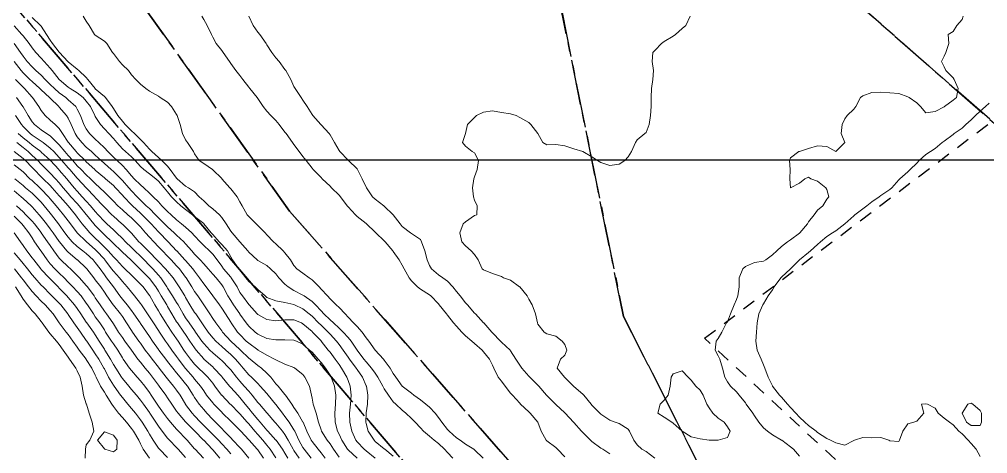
# Model space of a CAD drawing. Header units: centimetres. Extents: x 0 to 642158, y -847 to 649707.
# Drawn here: x 617092 to 617145.7, y 620729.5 to 620753.6 of the extents above; entities that cross this region are included whole.
import ezdxf

# ---------------------------------------------------------------- set-up
doc = ezdxf.new("R2010")
doc.units = ezdxf.units.CM
doc.header["$MEASUREMENT"] = 0
doc.linetypes.add('CENTERX2', pattern=[4, 2.5, -0.5, 0.5, -0.5])
doc.linetypes.add('JIS_02_0.7', pattern=[1.35, 0.75, -0.6])
doc.layers.add('SPW_parcellaire cadastral', color=7, linetype='CENTERX2', lineweight=25, true_color=0xff0542)
doc.layers.add('WAL_parcellaire agricole', color=7, linetype='JIS_02_0.7', lineweight=25)
doc.layers.add('WAL_topographie 0.5', color=253, linetype='Continuous', lineweight=20)
picture_1 = doc.add_image_def('image2.png', size_in_pixel=(6614, 11023))

msp = doc.modelspace()

# ---------------------------------------------------------------- linework, layer by layer
at = {"layer": 'SPW_parcellaire cadastral'}
for points in [[(617217.936, 620684.727), (617113.467, 620776.394), (617107.5, 620781.763), (617113.219, 620784.546), (617147.503, 620755.863), (617213.247, 620695.675), (617217.936, 620684.727)], [(617140.892, 620706.757), (617121.344, 620726.604), (617107.011, 620742.951), (617087.463, 620770.389), (617092.767, 620774.441), (617095.553, 620776.249), (617098.252, 620777.932), (617107.5, 620781.763), (617113.467, 620776.394), (617114.541, 620770.236), (617121.302, 620757.889), (617125.502, 620737.105), (617140.892, 620706.757)], [(617217.936, 620684.727), (617224.042, 620668.783), (617227.571, 620662.238), (617230.328, 620651.574), (617236.821, 620625.726), (617205.491, 620657.481), (617188.586, 620670.429), (617140.892, 620706.757), (617125.502, 620737.105), (617121.302, 620757.889), (617114.541, 620770.236), (617113.467, 620776.394), (617217.936, 620684.727)], [(617082.838, 620766.859), (617087.463, 620770.389), (617107.011, 620742.951), (617121.344, 620726.604), (617140.892, 620706.757), (617188.586, 620670.429)], [(617082.838, 620766.859), (617087.915, 620758.877), (617126.08, 620714.089), (617140.94, 620702.104), (617180.2, 620666.244), (617198.721, 620649.645), (617202.743, 620647.528), (617211.738, 620638.85), (617219.57, 620629.325), (617224.544, 620619.8), (617242.443, 620568.633), (617131.683, 620480.394), (616973.114, 620705.004), (617082.838, 620766.859)], [(617180.2, 620666.244), (617140.94, 620702.104), (617126.08, 620714.089), (617087.915, 620758.877), (617082.838, 620766.859)]]:
    msp.add_lwpolyline(points, dxfattribs=at)
at = {"layer": 'WAL_parcellaire agricole'}
msp.add_lwpolyline([(617130.603, 620794.186), (617172.378, 620812.662), (617207.015, 620716.042), (617222.894, 620674.67), (617235.398, 620640.421), (617232.649, 620638.421), (617217.147, 620653.669), (617191.644, 620678.666), (617129.988, 620735.908), (617151.108, 620751.855), (617130.603, 620794.186)], dxfattribs=at)
at = {"layer": 'WAL_topographie 0.5'}
for points in [[(617095.576, 620753.75), (617095.75, 620753.483), (617095.902, 620753.25), (617096.203, 620752.75), (617096.25, 620752.698), (617096.75, 620752.376), (617096.89, 620752.25), (617097.209, 620751.75), (617097.25, 620751.688), (617097.582, 620751.25), (617097.75, 620751.068), (617098.078, 620750.75), (617098.25, 620750.514), (617098.5, 620750.25), (617098.75, 620749.997), (617099.045, 620749.75), (617099.25, 620749.594), (617099.75, 620749.316), (617099.843, 620749.25), (617100.25, 620748.995), (617100.461, 620748.75), (617100.75, 620748.312), (617100.788, 620748.25), (617100.943, 620747.75), (617101.083, 620747.25), (617101.25, 620746.901), (617101.349, 620746.75), (617101.679, 620746.25), (617101.75, 620746.133), (617102, 620745.75), (617102.25, 620745.598), (617102.746, 620745.25), (617102.75, 620745.247), (617103.25, 620744.76), (617103.26, 620744.75), (617103.69, 620744.25), (617103.75, 620744.182), (617104.106, 620743.75), (617104.25, 620743.475), (617104.377, 620743.25), (617104.658, 620742.75), (617104.75, 620742.651), (617105.151, 620742.25), (617105.25, 620742.157), (617105.65, 620741.75), (617105.75, 620741.637), (617106.11, 620741.25), (617106.25, 620741.141), (617106.655, 620740.75), (617106.75, 620740.645), (617107.056, 620740.25), (617107.25, 620739.931), (617107.413, 620739.75), (617107.75, 620739.504), (617108.083, 620739.25), (617108.25, 620739.138), (617108.637, 620738.75), (617108.75, 620738.634), (617109.102, 620738.25), (617109.25, 620738.088), (617109.596, 620737.75), (617109.75, 620737.603), (617110.081, 620737.25), (617110.25, 620737.075), (617110.552, 620736.75), (617110.75, 620736.547), (617111.025, 620736.25), (617111.25, 620735.934), (617111.392, 620735.75), (617111.744, 620735.25), (617111.75, 620735.243), (617112.204, 620734.75), (617112.25, 620734.69), (617112.583, 620734.25), (617112.75, 620733.955), (617112.886, 620733.75), (617113.242, 620733.25), (617113.25, 620733.242), (617113.75, 620732.867), (617113.895, 620732.75), (617114.25, 620732.494), (617114.555, 620732.25), (617114.75, 620732.092), (617115.074, 620731.75), (617115.25, 620731.511), (617115.433, 620731.25), (617115.75, 620730.846), (617115.838, 620730.75), (617116.25, 620730.39), (617116.446, 620730.25), (617116.75, 620730.041), (617117.204, 620729.75), (617117.25, 620729.72), (617117.726, 620729.25)], [(617102.145, 620753.75), (617102.25, 620753.571), (617102.445, 620753.25), (617102.683, 620752.75), (617102.75, 620752.598), (617102.949, 620752.25), (617103.25, 620751.852), (617103.324, 620751.75), (617103.672, 620751.25), (617103.75, 620751.136), (617104.025, 620750.75), (617104.25, 620750.462), (617104.41, 620750.25), (617104.75, 620749.815), (617104.803, 620749.75), (617105.215, 620749.25), (617105.25, 620749.204), (617105.548, 620748.75), (617105.75, 620748.493), (617105.966, 620748.25), (617106.25, 620747.968), (617106.431, 620747.75), (617106.75, 620747.331), (617106.811, 620747.25), (617107.175, 620746.75), (617107.25, 620746.651), (617107.541, 620746.25), (617107.75, 620745.982), (617107.92, 620745.75), (617108.25, 620745.33), (617108.32, 620745.25), (617108.75, 620744.808), (617108.809, 620744.75), (617109.25, 620744.328), (617109.329, 620744.25), (617109.75, 620743.843), (617109.828, 620743.75), (617110.2, 620743.25), (617110.25, 620743.187), (617110.649, 620742.75), (617110.75, 620742.656), (617111.25, 620742.264), (617111.267, 620742.25), (617111.75, 620741.781), (617111.777, 620741.75), (617112.25, 620741.309), (617112.301, 620741.25), (617112.727, 620740.75), (617112.75, 620740.718), (617113.067, 620740.25), (617113.25, 620739.95), (617113.357, 620739.75), (617113.622, 620739.25), (617113.75, 620739.083), (617114.089, 620738.75), (617114.25, 620738.624), (617114.75, 620738.313), (617114.83, 620738.25), (617115.25, 620737.813), (617115.3, 620737.75), (617115.69, 620737.25), (617115.75, 620737.175), (617116.091, 620736.75), (617116.25, 620736.575), (617116.555, 620736.25), (617116.75, 620736.042), (617117.098, 620735.75), (617117.25, 620735.611), (617117.663, 620735.25), (617117.75, 620735.147), (617118.074, 620734.75), (617118.25, 620734.408), (617118.314, 620734.25), (617118.559, 620733.75), (617118.75, 620733.527), (617118.943, 620733.25), (617119.25, 620732.866), (617119.349, 620732.75), (617119.75, 620732.305), (617119.804, 620732.25), (617120.25, 620731.829), (617120.321, 620731.75), (617120.75, 620731.25), (617120.75, 620731.25), (617120.935, 620730.75), (617121.222, 620730.25), (617121.25, 620730.226), (617121.75, 620729.841), (617121.851, 620729.75), (617122.25, 620729.335)], [(617104.754, 620753.75), (617104.982, 620753.25), (617105.25, 620752.878), (617105.354, 620752.75), (617105.704, 620752.25), (617105.75, 620752.17), (617106.016, 620751.75), (617106.25, 620751.457), (617106.432, 620751.25), (617106.75, 620750.8), (617106.796, 620750.75), (617107.085, 620750.25), (617107.25, 620749.862), (617107.308, 620749.75), (617107.642, 620749.25), (617107.75, 620749.097), (617107.99, 620748.75), (617108.25, 620748.307), (617108.287, 620748.25), (617108.737, 620747.75), (617108.75, 620747.738), (617109.204, 620747.25), (617109.25, 620747.179), (617109.498, 620746.75), (617109.75, 620746.31), (617109.793, 620746.25), (617110.25, 620745.768), (617110.268, 620745.75), (617110.75, 620745.288), (617110.775, 620745.25), (617111.032, 620744.75), (617111.25, 620744.279), (617111.264, 620744.25), (617111.594, 620743.75), (617111.75, 620743.616), (617112.227, 620743.25), (617112.25, 620743.233), (617112.741, 620742.75), (617112.75, 620742.738), (617113.139, 620742.25), (617113.25, 620742.106), (617113.702, 620741.75), (617113.75, 620741.707), (617114.25, 620741.371), (617114.31, 620741.25), (617114.491, 620740.75), (617114.62, 620740.25), (617114.75, 620739.942), (617114.861, 620739.75), (617115.25, 620739.422), (617115.501, 620739.25), (617115.75, 620739.067), (617116.053, 620738.75), (617116.25, 620738.496), (617116.448, 620738.25), (617116.75, 620737.872), (617116.862, 620737.75), (617117.25, 620737.294), (617117.3, 620737.25), (617117.75, 620736.761), (617117.76, 620736.75), (617118.213, 620736.25), (617118.25, 620736.213), (617118.689, 620735.75), (617118.75, 620735.694), (617119.22, 620735.25), (617119.25, 620735.207), (617119.535, 620734.75), (617119.75, 620734.405), (617119.862, 620734.25), (617120.25, 620733.81), (617120.31, 620733.75), (617120.75, 620733.312), (617120.816, 620733.25), (617121.24, 620732.75), (617121.25, 620732.738), (617121.734, 620732.25), (617121.75, 620732.236), (617122.25, 620731.77), (617122.27, 620731.75), (617122.731, 620731.25), (617122.75, 620731.229), (617123.175, 620730.75), (617123.25, 620730.671), (617123.668, 620730.25), (617123.75, 620730.175), (617124.25, 620729.807), (617124.357, 620729.75), (617124.75, 620729.489)], [(617129.183, 620753.75), (617128.955, 620753.25), (617128.75, 620753.068), (617128.372, 620752.75), (617128.25, 620752.65), (617127.75, 620752.346), (617127.595, 620752.25), (617127.25, 620751.88), (617127.129, 620751.75), (617127.078, 620751.25), (617127.155, 620750.75), (617127.122, 620750.25), (617127.052, 620749.75), (617127.038, 620749.25), (617127.031, 620748.75), (617127, 620748.25), (617126.912, 620747.75), (617126.75, 620747.317), (617126.683, 620747.25), (617126.25, 620746.908), (617126.159, 620746.75), (617125.95, 620746.25), (617125.75, 620745.969), (617125.571, 620745.75), (617125.25, 620745.561), (617124.75, 620745.485), (617124.25, 620745.652), (617124.062, 620745.75), (617123.75, 620745.963), (617123.25, 620746.25), (617123.25, 620746.25), (617122.75, 620746.399), (617122.25, 620746.58), (617121.75, 620746.65), (617121.25, 620746.625), (617121.036, 620746.75), (617120.75, 620747.25), (617120.75, 620747.25), (617120.369, 620747.75), (617120.25, 620747.869), (617119.75, 620748.14), (617119.546, 620748.25), (617119.25, 620748.35), (617118.75, 620748.423), (617118.25, 620748.517), (617117.75, 620748.439), (617117.364, 620748.25), (617117.25, 620748.136), (617116.863, 620747.75), (617116.75, 620747.25), (617116.75, 620747.25), (617116.583, 620746.75), (617116.75, 620746.55), (617117.125, 620746.25), (617117.25, 620746.183), (617117.46, 620745.75), (617117.404, 620745.25), (617117.25, 620744.85), (617117.218, 620744.75), (617117.129, 620744.25), (617117.194, 620743.75), (617117.25, 620743.55), (617117.404, 620743.25), (617117.375, 620742.75), (617117.25, 620742.706), (617116.75, 620742.352), (617116.618, 620742.25), (617116.43, 620741.75), (617116.55, 620741.25), (617116.75, 620741.029), (617117.067, 620740.75), (617117.25, 620740.554), (617117.455, 620740.25), (617117.681, 620739.75), (617117.75, 620739.692), (617118.25, 620739.488), (617118.75, 620739.319), (617118.859, 620739.25), (617119.25, 620739.124), (617119.747, 620738.75), (617119.75, 620738.748), (617120.161, 620738.25), (617120.25, 620738.078), (617120.448, 620737.75), (617120.63, 620737.25), (617120.734, 620736.75), (617120.75, 620736.681), (617121.11, 620736.25), (617121.25, 620736.141), (617121.75, 620736.02), (617122.105, 620735.75), (617122.25, 620735.554), (617122.358, 620735.25), (617122.25, 620734.971), (617122.013, 620734.75), (617121.823, 620734.25), (617122.235, 620733.75), (617122.25, 620733.735), (617122.735, 620733.25), (617122.75, 620733.236), (617123.25, 620732.798), (617123.293, 620732.75), (617123.704, 620732.25), (617123.75, 620732.195), (617124.189, 620731.75), (617124.25, 620731.691), (617124.75, 620731.365), (617125.034, 620731.25), (617125.25, 620731.176), (617125.75, 620730.858), (617125.825, 620730.75), (617126.078, 620730.25), (617126.25, 620729.991), (617126.523, 620729.75), (617126.75, 620729.623), (617127.23, 620729.25)], [(617144.314, 620753.75), (617144.25, 620753.576), (617143.962, 620753.25), (617143.75, 620752.906), (617143.473, 620752.75), (617143.515, 620752.25), (617143.345, 620751.75), (617143.25, 620751.55), (617143.107, 620751.25), (617143.25, 620750.95), (617143.345, 620750.75), (617143.75, 620750.345), (617143.815, 620750.25), (617144.032, 620749.75), (617143.931, 620749.25), (617143.75, 620749.104), (617143.284, 620748.75), (617143.25, 620748.734), (617142.75, 620748.47), (617142.25, 620748.391), (617141.939, 620748.75), (617141.75, 620748.956), (617141.315, 620749.25), (617141.25, 620749.285), (617140.75, 620749.47), (617140.25, 620749.5), (617139.75, 620749.538), (617139.25, 620749.525), (617138.75, 620749.337), (617138.632, 620749.25), (617138.359, 620748.75), (617138.25, 620748.598), (617137.886, 620748.25), (617137.75, 620748.062), (617137.607, 620747.75), (617137.55, 620747.25), (617137.75, 620746.75), (617137.75, 620746.75), (617137.75, 620746.75), (617137.25, 620746.25), (617137.25, 620746.25), (617137.25, 620746.25), (617136.75, 620746.528), (617136.25, 620746.569), (617135.75, 620746.417), (617135.25, 620746.264), (617135.2, 620746.25), (617134.75, 620745.904), (617134.691, 620745.75), (617134.735, 620745.25), (617134.702, 620744.75), (617134.75, 620744.25), (617135.25, 620744.5), (617135.536, 620744.75), (617135.75, 620744.825), (617135.875, 620744.75), (617136.25, 620744.621), (617136.698, 620744.25), (617136.75, 620744.15), (617136.861, 620743.75), (617136.75, 620743.61), (617136.532, 620743.25), (617136.25, 620743.003), (617136.065, 620742.75), (617135.75, 620742.361), (617135.697, 620742.25), (617135.271, 620741.75), (617135.25, 620741.73), (617134.75, 620741.358), (617134.585, 620741.25), (617134.25, 620740.991), (617133.989, 620740.75), (617133.75, 620740.534), (617133.372, 620740.25), (617133.25, 620740.174), (617132.75, 620740.112), (617132.25, 620739.89), (617132.103, 620739.75), (617131.902, 620739.25), (617131.906, 620738.75), (617131.822, 620738.25), (617131.75, 620738.052), (617131.62, 620737.75), (617131.42, 620737.25), (617131.25, 620736.821), (617131.207, 620736.75), (617130.94, 620736.25), (617130.75, 620735.894), (617130.635, 620735.75), (617130.572, 620735.25), (617130.75, 620734.937), (617130.827, 620734.75), (617130.99, 620734.25), (617131.112, 620733.75), (617131.25, 620733.496), (617131.424, 620733.25), (617131.75, 620732.928), (617131.909, 620732.75), (617132.25, 620732.317), (617132.297, 620732.25), (617132.656, 620731.75), (617132.75, 620731.596), (617132.989, 620731.25), (617133.25, 620730.936), (617133.464, 620730.75), (617133.75, 620730.541), (617134.25, 620730.263), (617134.269, 620730.25), (617134.75, 620729.879), (617134.904, 620729.75), (617135.25, 620729.372)], [(617091.75, 620753.216), (617092.183, 620752.75), (617092.25, 620752.664), (617092.589, 620752.25), (617092.75, 620752.01), (617092.946, 620751.75), (617093.25, 620751.425), (617093.41, 620751.25), (617093.75, 620750.88), (617093.853, 620750.75), (617094.25, 620750.256), (617094.255, 620750.25), (617094.75, 620749.832), (617094.859, 620749.75), (617095.25, 620749.503), (617095.575, 620749.25), (617095.75, 620749.051), (617095.982, 620748.75), (617096.225, 620748.25), (617096.25, 620748.198), (617096.539, 620747.75), (617096.75, 620747.513), (617096.998, 620747.25), (617097.25, 620746.974), (617097.439, 620746.75), (617097.75, 620746.405), (617097.917, 620746.25), (617098.25, 620745.96), (617098.461, 620745.75), (617098.75, 620745.417), (617098.938, 620745.25), (617099.25, 620745.015), (617099.597, 620744.75), (617099.75, 620744.613), (617100.056, 620744.25), (617100.25, 620744.014), (617100.474, 620743.75), (617100.75, 620743.461), (617100.988, 620743.25), (617101.25, 620743.036), (617101.634, 620742.75), (617101.75, 620742.662), (617102.25, 620742.266), (617102.267, 620742.25), (617102.661, 620741.75), (617102.75, 620741.651), (617103.1, 620741.25), (617103.25, 620741.106), (617103.561, 620740.75), (617103.75, 620740.416), (617103.854, 620740.25), (617104.19, 620739.75), (617104.25, 620739.675), (617104.59, 620739.25), (617104.75, 620739.054), (617105.107, 620738.75), (617105.25, 620738.598), (617105.655, 620738.25), (617105.75, 620738.158), (617106.25, 620737.972), (617106.75, 620737.885), (617107.25, 620737.766), (617107.285, 620737.75), (617107.75, 620737.537), (617108.1, 620737.25), (617108.25, 620737.12), (617108.617, 620736.75), (617108.75, 620736.62), (617109.139, 620736.25), (617109.25, 620736.128), (617109.601, 620735.75), (617109.75, 620735.555), (617109.976, 620735.25), (617110.25, 620734.857), (617110.323, 620734.75), (617110.698, 620734.25), (617110.75, 620734.168), (617111.046, 620733.75), (617111.25, 620733.272), (617111.259, 620733.25), (617111.348, 620732.75), (617111.327, 620732.25), (617111.25, 620731.769), (617111.248, 620731.75), (617111.234, 620731.25), (617111.25, 620731.17), (617111.355, 620730.75), (617111.688, 620730.25), (617111.75, 620730.189), (617112.25, 620729.772), (617112.278, 620729.75), (617112.75, 620729.358)], [(617092.75, 620753.687), (617093.217, 620753.25), (617093.25, 620753.209), (617093.543, 620752.75), (617093.75, 620752.423), (617093.884, 620752.25), (617094.25, 620751.766), (617094.268, 620751.75), (617094.735, 620751.25), (617094.75, 620751.232), (617095.25, 620750.817), (617095.332, 620750.75), (617095.75, 620750.367), (617095.832, 620750.25), (617096.238, 620749.75), (617096.25, 620749.739), (617096.75, 620749.306), (617096.818, 620749.25), (617097.184, 620748.75), (617097.25, 620748.647), (617097.5, 620748.25), (617097.75, 620747.935), (617097.902, 620747.75), (617098.25, 620747.396), (617098.415, 620747.25), (617098.75, 620746.93), (617098.916, 620746.75), (617099.25, 620746.388), (617099.383, 620746.25), (617099.75, 620745.923), (617099.925, 620745.75), (617100.25, 620745.441), (617100.397, 620745.25), (617100.75, 620744.779), (617100.778, 620744.75), (617101.25, 620744.333), (617101.406, 620744.25), (617101.75, 620744.02), (617102.007, 620743.75), (617102.25, 620743.524), (617102.528, 620743.25), (617102.75, 620743.086), (617103.12, 620742.75), (617103.25, 620742.594), (617103.494, 620742.25), (617103.75, 620741.837), (617103.82, 620741.75), (617104.245, 620741.25), (617104.25, 620741.244), (617104.689, 620740.75), (617104.75, 620740.668), (617105.214, 620740.25), (617105.25, 620740.212), (617105.75, 620739.933), (617105.946, 620739.75), (617106.25, 620739.475), (617106.404, 620739.25), (617106.75, 620738.894), (617106.925, 620738.75), (617107.25, 620738.556), (617107.75, 620738.301), (617107.818, 620738.25), (617108.25, 620737.943), (617108.437, 620737.75), (617108.75, 620737.419), (617108.913, 620737.25), (617109.25, 620736.93), (617109.444, 620736.75), (617109.75, 620736.466), (617109.972, 620736.25), (617110.25, 620735.947), (617110.42, 620735.75), (617110.75, 620735.25), (617110.75, 620735.25), (617111.119, 620734.75), (617111.25, 620734.594), (617111.551, 620734.25), (617111.75, 620733.967), (617111.898, 620733.75), (617112.177, 620733.25), (617112.25, 620733.101), (617112.477, 620732.75), (617112.75, 620732.371), (617112.889, 620732.25), (617113.25, 620731.911), (617113.444, 620731.75), (617113.75, 620731.447), (617113.961, 620731.25), (617114.25, 620730.935), (617114.424, 620730.75), (617114.75, 620730.48), (617115.009, 620730.25), (617115.25, 620730.063), (617115.58, 620729.75), (617115.75, 620729.569), (617116.054, 620729.25)], [(617091.75, 620752.249), (617092.104, 620751.75), (617092.25, 620751.538), (617092.471, 620751.25), (617092.75, 620750.943), (617092.963, 620750.75), (617093.25, 620750.49), (617093.464, 620750.25), (617093.75, 620749.974), (617093.984, 620749.75), (617094.25, 620749.516), (617094.608, 620749.25), (617094.75, 620749.128), (617095.164, 620748.75), (617095.25, 620748.601), (617095.423, 620748.25), (617095.618, 620747.75), (617095.75, 620747.508), (617095.936, 620747.25), (617096.25, 620746.94), (617096.449, 620746.75), (617096.75, 620746.461), (617096.943, 620746.25), (617097.25, 620745.945), (617097.458, 620745.75), (617097.75, 620745.475), (617097.96, 620745.25), (617098.25, 620744.915), (617098.409, 620744.75), (617098.75, 620744.411), (617098.94, 620744.25), (617099.25, 620743.952), (617099.452, 620743.75), (617099.75, 620743.459), (617099.941, 620743.25), (617100.25, 620742.93), (617100.442, 620742.75), (617100.75, 620742.475), (617101.017, 620742.25), (617101.25, 620742.053), (617101.59, 620741.75), (617101.75, 620741.588), (617102.063, 620741.25), (617102.25, 620741.048), (617102.568, 620740.75), (617102.75, 620740.567), (617103.001, 620740.25), (617103.25, 620739.899), (617103.346, 620739.75), (617103.75, 620739.287), (617103.781, 620739.25), (617104.096, 620738.75), (617104.25, 620738.445), (617104.392, 620738.25), (617104.75, 620737.77), (617104.766, 620737.75), (617105.22, 620737.25), (617105.25, 620737.22), (617105.75, 620736.94), (617106.25, 620736.875), (617106.75, 620736.934), (617107.25, 620736.932), (617107.663, 620736.75), (617107.75, 620736.709), (617108.25, 620736.282), (617108.283, 620736.25), (617108.75, 620735.756), (617108.755, 620735.75), (617109.151, 620735.25), (617109.25, 620735.131), (617109.533, 620734.75), (617109.75, 620734.448), (617109.887, 620734.25), (617110.176, 620733.75), (617110.25, 620733.555), (617110.37, 620733.25), (617110.419, 620732.75), (617110.374, 620732.25), (617110.332, 620731.75), (617110.351, 620731.25), (617110.457, 620730.75), (617110.68, 620730.25), (617110.75, 620730.162), (617111.138, 620729.75), (617111.25, 620729.657), (617111.74, 620729.25)], [(617091.764, 620751.25), (617092.134, 620750.75), (617092.25, 620750.615), (617092.63, 620750.25), (617092.75, 620750.139), (617093.181, 620749.75), (617093.25, 620749.682), (617093.716, 620749.25), (617093.75, 620749.21), (617094.222, 620748.75), (617094.25, 620748.722), (617094.66, 620748.25), (617094.75, 620748.113), (617094.916, 620747.75), (617095.133, 620747.25), (617095.25, 620747.064), (617095.499, 620746.75), (617095.75, 620746.505), (617096.033, 620746.25), (617096.25, 620746.049), (617096.564, 620745.75), (617096.75, 620745.587), (617097.126, 620745.25), (617097.25, 620745.146), (617097.655, 620744.75), (617097.75, 620744.651), (617098.102, 620744.25), (617098.25, 620744.08), (617098.558, 620743.75), (617098.75, 620743.554), (617099.073, 620743.25), (617099.25, 620743.089), (617099.59, 620742.75), (617099.75, 620742.58), (617100.078, 620742.25), (617100.25, 620742.076), (617100.613, 620741.75), (617100.75, 620741.62), (617101.146, 620741.25), (617101.25, 620741.134), (617101.585, 620740.75), (617101.75, 620740.569), (617102.055, 620740.25), (617102.25, 620740.032), (617102.503, 620739.75), (617102.75, 620739.464), (617102.939, 620739.25), (617103.25, 620738.872), (617103.333, 620738.75), (617103.586, 620738.25), (617103.75, 620737.993), (617103.907, 620737.75), (617104.249, 620737.25), (617104.25, 620737.248), (617104.61, 620736.75), (617104.75, 620736.576), (617105.094, 620736.25), (617105.25, 620736.125), (617105.75, 620735.898), (617106.25, 620735.818), (617106.75, 620735.819), (617107.25, 620735.806), (617107.383, 620735.75), (617107.75, 620735.583), (617108.117, 620735.25), (617108.25, 620735.124), (617108.588, 620734.75), (617108.75, 620734.568), (617109.002, 620734.25), (617109.25, 620733.865), (617109.313, 620733.75), (617109.499, 620733.25), (617109.572, 620732.75), (617109.55, 620732.25), (617109.516, 620731.75), (617109.537, 620731.25), (617109.668, 620730.75), (617109.75, 620730.582), (617109.895, 620730.25), (617110.22, 620729.75), (617110.25, 620729.713), (617110.744, 620729.25)], [(617091.824, 620750.25), (617092.25, 620749.819), (617092.324, 620749.75), (617092.75, 620749.273), (617092.773, 620749.25), (617093.122, 620748.75), (617093.25, 620748.53), (617093.463, 620748.25), (617093.75, 620747.995), (617094.018, 620747.75), (617094.25, 620747.54), (617094.432, 620747.25), (617094.75, 620746.773), (617094.764, 620746.75), (617095.192, 620746.25), (617095.25, 620746.184), (617095.687, 620745.75), (617095.75, 620745.686), (617096.222, 620745.25), (617096.25, 620745.225), (617096.75, 620744.805), (617096.816, 620744.75), (617097.25, 620744.371), (617097.366, 620744.25), (617097.75, 620743.835), (617097.824, 620743.75), (617098.25, 620743.308), (617098.307, 620743.25), (617098.75, 620742.839), (617098.847, 620742.75), (617099.25, 620742.344), (617099.339, 620742.25), (617099.75, 620741.799), (617099.799, 620741.75), (617100.25, 620741.285), (617100.286, 620741.25), (617100.75, 620740.757), (617100.756, 620740.75), (617101.214, 620740.25), (617101.25, 620740.21), (617101.656, 620739.75), (617101.75, 620739.615), (617102.027, 620739.25), (617102.25, 620738.925), (617102.388, 620738.75), (617102.75, 620738.263), (617102.759, 620738.25), (617103.131, 620737.75), (617103.25, 620737.579), (617103.465, 620737.25), (617103.75, 620736.79), (617103.774, 620736.75), (617104.124, 620736.25), (617104.25, 620736.109), (617104.607, 620735.75), (617104.75, 620735.624), (617105.25, 620735.256), (617105.262, 620735.25), (617105.75, 620734.974), (617106.177, 620734.75), (617106.25, 620734.701), (617106.75, 620734.46), (617107.25, 620734.275), (617107.291, 620734.25), (617107.75, 620733.888), (617107.861, 620733.75), (617108.113, 620733.25), (617108.212, 620732.75), (617108.25, 620732.589), (617108.322, 620732.25), (617108.471, 620731.75), (617108.604, 620731.25), (617108.75, 620730.836), (617108.78, 620730.75), (617109.093, 620730.25), (617109.25, 620730.043), (617109.441, 620729.75), (617109.75, 620729.319)], [(617091.889, 620749.25), (617092.241, 620748.75), (617092.25, 620748.734), (617092.524, 620748.25), (617092.75, 620747.909), (617092.885, 620747.75), (617093.25, 620747.463), (617093.551, 620747.25), (617093.75, 620747.117), (617094.125, 620746.75), (617094.25, 620746.627), (617094.568, 620746.25), (617094.75, 620746.033), (617094.997, 620745.75), (617095.25, 620745.466), (617095.463, 620745.25), (617095.75, 620744.958), (617095.976, 620744.75), (617096.25, 620744.478), (617096.505, 620744.25), (617096.75, 620744.006), (617097.012, 620743.75), (617097.25, 620743.503), (617097.504, 620743.25), (617097.75, 620743.025), (617098.05, 620742.75), (617098.25, 620742.575), (617098.593, 620742.25), (617098.75, 620742.073), (617099.028, 620741.75), (617099.25, 620741.504), (617099.49, 620741.25), (617099.75, 620740.979), (617099.965, 620740.75), (617100.25, 620740.454), (617100.441, 620740.25), (617100.75, 620739.922), (617100.907, 620739.75), (617101.25, 620739.289), (617101.278, 620739.25), (617101.593, 620738.75), (617101.75, 620738.497), (617101.919, 620738.25), (617102.25, 620737.759), (617102.257, 620737.75), (617102.595, 620737.25), (617102.75, 620737.002), (617102.917, 620736.75), (617103.25, 620736.315), (617103.297, 620736.25), (617103.749, 620735.75), (617103.75, 620735.749), (617104.25, 620735.283), (617104.288, 620735.25), (617104.75, 620734.808), (617104.824, 620734.75), (617105.25, 620734.391), (617105.447, 620734.25), (617105.75, 620733.977), (617105.968, 620733.75), (617106.25, 620733.382), (617106.372, 620733.25), (617106.75, 620732.782), (617106.774, 620732.75), (617107.126, 620732.25), (617107.25, 620732.074), (617107.473, 620731.75), (617107.75, 620731.26), (617107.755, 620731.25), (617107.959, 620730.75), (617108.204, 620730.25), (617108.25, 620730.182), (617108.597, 620729.75), (617108.75, 620729.55), (617108.974, 620729.25)], [(617145.75, 620748.942), (617145.544, 620748.75), (617145.25, 620748.491), (617144.986, 620748.25), (617144.75, 620748.009), (617144.456, 620747.75), (617144.25, 620747.549), (617143.811, 620747.25), (617143.75, 620747.208), (617143.25, 620746.834), (617143.155, 620746.75), (617142.75, 620746.421), (617142.494, 620746.25), (617142.25, 620746.09), (617141.868, 620745.75), (617141.75, 620745.612), (617141.381, 620745.25), (617141.25, 620745.131), (617140.795, 620744.75), (617140.75, 620744.689), (617140.363, 620744.25), (617140.25, 620744.145), (617139.75, 620743.817), (617139.655, 620743.75), (617139.25, 620743.472), (617138.966, 620743.25), (617138.75, 620743.075), (617138.313, 620742.75), (617138.25, 620742.694), (617137.755, 620742.25), (617137.75, 620742.246), (617137.25, 620741.864), (617137.065, 620741.75), (617136.75, 620741.544), (617136.403, 620741.25), (617136.25, 620741.104), (617135.86, 620740.75), (617135.75, 620740.664), (617135.25, 620740.257), (617135.243, 620740.25), (617134.75, 620739.75), (617134.75, 620739.75), (617134.25, 620739.29), (617134.211, 620739.25), (617133.845, 620738.75), (617133.75, 620738.593), (617133.517, 620738.25), (617133.25, 620737.816), (617133.209, 620737.75), (617133.002, 620737.25), (617132.902, 620736.75), (617132.867, 620736.25), (617132.828, 620735.75), (617132.897, 620735.25), (617133.127, 620734.75), (617133.25, 620734.435), (617133.328, 620734.25), (617133.508, 620733.75), (617133.75, 620733.263), (617133.758, 620733.25), (617134.145, 620732.75), (617134.25, 620732.634), (617134.583, 620732.25), (617134.75, 620732.057), (617135.041, 620731.75), (617135.25, 620731.53), (617135.538, 620731.25), (617135.75, 620731.062), (617136.159, 620730.75), (617136.25, 620730.679), (617136.75, 620730.346), (617136.959, 620730.25), (617137.25, 620730.101), (617137.75, 620729.984), (617138.25, 620730.23), (617138.296, 620730.25), (617138.75, 620730.397), (617139.25, 620730.375), (617139.75, 620730.409), (617140.188, 620730.25), (617140.25, 620730.226), (617140.75, 620730.179), (617140.785, 620730.25), (617140.972, 620730.75), (617141.25, 620731.167), (617141.583, 620731.25), (617141.75, 620731.313), (617142.139, 620731.75), (617142, 620732.25), (617142.25, 620732.272), (617142.333, 620732.25), (617142.75, 620732.023), (617142.917, 620731.75), (617143.25, 620731.477), (617143.544, 620731.25), (617143.75, 620731.11), (617144.071, 620730.75), (617144.25, 620730.603), (617144.583, 620730.25), (617144.75, 620730.068), (617145.026, 620729.75), (617145.25, 620729.345)], [(617091.838, 620748.25), (617092.159, 620747.75), (617092.25, 620747.645), (617092.643, 620747.25), (617092.75, 620747.166), (617093.25, 620746.828), (617093.36, 620746.75), (617093.75, 620746.447), (617093.949, 620746.25), (617094.25, 620745.933), (617094.403, 620745.75), (617094.75, 620745.344), (617094.834, 620745.25), (617095.25, 620744.787), (617095.286, 620744.75), (617095.739, 620744.25), (617095.75, 620744.238), (617096.218, 620743.75), (617096.25, 620743.715), (617096.677, 620743.25), (617096.75, 620743.168), (617097.16, 620742.75), (617097.25, 620742.663), (617097.724, 620742.25), (617097.75, 620742.226), (617098.233, 620741.75), (617098.25, 620741.731), (617098.665, 620741.25), (617098.75, 620741.167), (617099.173, 620740.75), (617099.25, 620740.673), (617099.657, 620740.25), (617099.75, 620740.155), (617100.145, 620739.75), (617100.25, 620739.623), (617100.56, 620739.25), (617100.75, 620738.968), (617100.892, 620738.75), (617101.199, 620738.25), (617101.25, 620738.16), (617101.492, 620737.75), (617101.75, 620737.338), (617101.809, 620737.25), (617102.147, 620736.75), (617102.25, 620736.594), (617102.493, 620736.25), (617102.75, 620735.931), (617102.918, 620735.75), (617103.25, 620735.453), (617103.472, 620735.25), (617103.75, 620735.002), (617104.01, 620734.75), (617104.25, 620734.468), (617104.443, 620734.25), (617104.75, 620733.884), (617104.895, 620733.75), (617105.25, 620733.396), (617105.385, 620733.25), (617105.75, 620732.832), (617105.818, 620732.75), (617106.236, 620732.25), (617106.25, 620732.232), (617106.606, 620731.75), (617106.75, 620731.57), (617106.991, 620731.25), (617107.25, 620730.833), (617107.293, 620730.75), (617107.525, 620730.25), (617107.75, 620729.854), (617107.821, 620729.75), (617108.207, 620729.25)], [(617091.98, 620747.25), (617092.25, 620747.015), (617092.582, 620746.75), (617092.75, 620746.614), (617093.225, 620746.25), (617093.25, 620746.227), (617093.75, 620745.77), (617093.769, 620745.75), (617094.223, 620745.25), (617094.25, 620745.221), (617094.671, 620744.75), (617094.75, 620744.655), (617095.081, 620744.25), (617095.25, 620744.052), (617095.526, 620743.75), (617095.75, 620743.506), (617095.984, 620743.25), (617096.25, 620742.932), (617096.413, 620742.75), (617096.75, 620742.383), (617096.888, 620742.25), (617097.25, 620741.907), (617097.42, 620741.75), (617097.75, 620741.429), (617097.917, 620741.25), (617098.25, 620740.926), (617098.43, 620740.75), (617098.75, 620740.452), (617098.952, 620740.25), (617099.25, 620739.943), (617099.438, 620739.75), (617099.75, 620739.408), (617099.884, 620739.25), (617100.214, 620738.75), (617100.25, 620738.688), (617100.53, 620738.25), (617100.75, 620737.887), (617100.831, 620737.75), (617101.114, 620737.25), (617101.25, 620737.04), (617101.454, 620736.75), (617101.75, 620736.327), (617101.802, 620736.25), (617102.146, 620735.75), (617102.25, 620735.613), (617102.59, 620735.25), (617102.75, 620735.098), (617103.172, 620734.75), (617103.25, 620734.678), (617103.66, 620734.25), (617103.75, 620734.146), (617104.063, 620733.75), (617104.25, 620733.524), (617104.492, 620733.25), (617104.75, 620732.965), (617104.944, 620732.75), (617105.25, 620732.347), (617105.333, 620732.25), (617105.75, 620731.777), (617105.772, 620731.75), (617106.198, 620731.25), (617106.25, 620731.192), (617106.613, 620730.75), (617106.75, 620730.569), (617106.931, 620730.25), (617107.207, 620729.75), (617107.25, 620729.68), (617107.537, 620729.25)], [(617091.762, 620746.25), (617092.25, 620745.869), (617092.377, 620745.75), (617092.75, 620745.371), (617092.866, 620745.25), (617093.25, 620744.86), (617093.359, 620744.75), (617093.75, 620744.364), (617093.857, 620744.25), (617094.25, 620743.806), (617094.297, 620743.75), (617094.739, 620743.25), (617094.75, 620743.237), (617095.154, 620742.75), (617095.25, 620742.62), (617095.524, 620742.25), (617095.75, 620741.98), (617095.951, 620741.75), (617096.25, 620741.455), (617096.456, 620741.25), (617096.75, 620740.961), (617096.961, 620740.75), (617097.25, 620740.42), (617097.416, 620740.25), (617097.75, 620739.884), (617097.893, 620739.75), (617098.25, 620739.402), (617098.406, 620739.25), (617098.75, 620738.9), (617098.89, 620738.75), (617099.25, 620738.274), (617099.265, 620738.25), (617099.552, 620737.75), (617099.75, 620737.423), (617099.849, 620737.25), (617100.156, 620736.75), (617100.25, 620736.612), (617100.495, 620736.25), (617100.75, 620735.87), (617100.83, 620735.75), (617101.15, 620735.25), (617101.25, 620735.109), (617101.52, 620734.75), (617101.75, 620734.476), (617101.971, 620734.25), (617102.25, 620733.971), (617102.477, 620733.75), (617102.75, 620733.413), (617102.876, 620733.25), (617103.246, 620732.75), (617103.25, 620732.745), (617103.724, 620732.25), (617103.75, 620732.225), (617104.207, 620731.75), (617104.25, 620731.708), (617104.659, 620731.25), (617104.75, 620731.151), (617105.08, 620730.75), (617105.25, 620730.563), (617105.531, 620730.25), (617105.75, 620729.981), (617105.938, 620729.75), (617106.25, 620729.282)], [(617091.904, 620746.75), (617092.25, 620746.477), (617092.529, 620746.25), (617092.75, 620746.041), (617093.063, 620745.75), (617093.25, 620745.556), (617093.553, 620745.25), (617093.75, 620745.051), (617094.036, 620744.75), (617094.25, 620744.521), (617094.478, 620744.25), (617094.75, 620743.925), (617094.899, 620743.75), (617095.25, 620743.371), (617095.361, 620743.25), (617095.75, 620742.771), (617095.767, 620742.75), (617096.172, 620742.25), (617096.25, 620742.161), (617096.645, 620741.75), (617096.75, 620741.645), (617097.16, 620741.25), (617097.25, 620741.16), (617097.673, 620740.75), (617097.75, 620740.671), (617098.211, 620740.25), (617098.25, 620740.213), (617098.715, 620739.75), (617098.75, 620739.716), (617099.222, 620739.25), (617099.25, 620739.22), (617099.602, 620738.75), (617099.75, 620738.508), (617099.901, 620738.25), (617100.202, 620737.75), (617100.25, 620737.668), (617100.489, 620737.25), (617100.75, 620736.823), (617100.797, 620736.75), (617101.153, 620736.25), (617101.25, 620736.106), (617101.489, 620735.75), (617101.75, 620735.364), (617101.834, 620735.25), (617102.25, 620734.764), (617102.265, 620734.75), (617102.75, 620734.312), (617102.816, 620734.25), (617103.25, 620733.782), (617103.278, 620733.75), (617103.683, 620733.25), (617103.75, 620733.17), (617104.133, 620732.75), (617104.25, 620732.628), (617104.556, 620732.25), (617104.75, 620732.008), (617104.957, 620731.75), (617105.25, 620731.395), (617105.375, 620731.25), (617105.75, 620730.802), (617105.797, 620730.75), (617106.25, 620730.259), (617106.257, 620730.25), (617106.611, 620729.75), (617106.75, 620729.532), (617106.916, 620729.25)], [(617091.75, 620745.519), (617092.092, 620745.25), (617092.25, 620745.121), (617092.626, 620744.75), (617092.75, 620744.64), (617093.17, 620744.25), (617093.25, 620744.174), (617093.655, 620743.75), (617093.75, 620743.639), (617094.079, 620743.25), (617094.25, 620743.04), (617094.492, 620742.75), (617094.75, 620742.408), (617094.866, 620742.25), (617095.25, 620741.75), (617095.25, 620741.75), (617095.75, 620741.266), (617095.767, 620741.25), (617096.25, 620740.82), (617096.321, 620740.75), (617096.75, 620740.283), (617096.779, 620740.25), (617097.153, 620739.75), (617097.25, 620739.621), (617097.581, 620739.25), (617097.75, 620739.041), (617098.014, 620738.75), (617098.25, 620738.45), (617098.42, 620738.25), (617098.75, 620737.826), (617098.802, 620737.75), (617099.133, 620737.25), (617099.25, 620737.082), (617099.467, 620736.75), (617099.75, 620736.334), (617099.806, 620736.25), (617100.139, 620735.75), (617100.25, 620735.592), (617100.479, 620735.25), (617100.75, 620734.886), (617100.848, 620734.75), (617101.232, 620734.25), (617101.25, 620734.228), (617101.666, 620733.75), (617101.75, 620733.643), (617102.074, 620733.25), (617102.25, 620732.982), (617102.413, 620732.75), (617102.75, 620732.327), (617102.817, 620732.25), (617103.25, 620731.799), (617103.3, 620731.75), (617103.75, 620731.31), (617103.812, 620731.25), (617104.25, 620730.812), (617104.306, 620730.75), (617104.75, 620730.281), (617104.778, 620730.25), (617105.219, 620729.75), (617105.25, 620729.709), (617105.561, 620729.25)], [(617091.793, 620744.75), (617092.25, 620744.372), (617092.389, 620744.25), (617092.75, 620743.949), (617092.961, 620743.75), (617093.25, 620743.44), (617093.412, 620743.25), (617093.75, 620742.835), (617093.819, 620742.75), (617094.203, 620742.25), (617094.25, 620742.184), (617094.561, 620741.75), (617094.75, 620741.5), (617094.974, 620741.25), (617095.25, 620740.996), (617095.558, 620740.75), (617095.75, 620740.596), (617096.122, 620740.25), (617096.25, 620740.104), (617096.513, 620739.75), (617096.75, 620739.419), (617096.873, 620739.25), (617097.249, 620738.75), (617097.25, 620738.749), (617097.606, 620738.25), (617097.75, 620738.063), (617098.007, 620737.75), (617098.25, 620737.439), (617098.389, 620737.25), (617098.73, 620736.75), (617098.75, 620736.722), (617099.084, 620736.25), (617099.25, 620736.004), (617099.416, 620735.75), (617099.75, 620735.276), (617099.768, 620735.25), (617100.152, 620734.75), (617100.25, 620734.624), (617100.534, 620734.25), (617100.75, 620733.981), (617100.939, 620733.75), (617101.25, 620733.385), (617101.356, 620733.25), (617101.665, 620732.75), (617101.75, 620732.615), (617102.004, 620732.25), (617102.25, 620731.95), (617102.426, 620731.75), (617102.75, 620731.402), (617102.898, 620731.25), (617103.25, 620730.893), (617103.393, 620730.75), (617103.75, 620730.38), (617103.873, 620730.25), (617104.25, 620729.843), (617104.339, 620729.75), (617104.75, 620729.265)], [(617091.75, 620744.073), (617092.144, 620743.75), (617092.25, 620743.657), (617092.69, 620743.25), (617092.75, 620743.19), (617093.137, 620742.75), (617093.25, 620742.619), (617093.542, 620742.25), (617093.75, 620741.966), (617093.906, 620741.75), (617094.25, 620741.267), (617094.263, 620741.25), (617094.68, 620740.75), (617094.75, 620740.676), (617095.25, 620740.259), (617095.262, 620740.25), (617095.75, 620739.789), (617095.784, 620739.75), (617096.173, 620739.25), (617096.25, 620739.151), (617096.548, 620738.75), (617096.75, 620738.464), (617096.896, 620738.25), (617097.245, 620737.75), (617097.25, 620737.744), (617097.651, 620737.25), (617097.75, 620737.105), (617097.982, 620736.75), (617098.25, 620736.339), (617098.311, 620736.25), (617098.664, 620735.75), (617098.75, 620735.629), (617099.017, 620735.25), (617099.25, 620734.949), (617099.401, 620734.75), (617099.75, 620734.301), (617099.79, 620734.25), (617100.173, 620733.75), (617100.25, 620733.648), (617100.582, 620733.25), (617100.75, 620733.028), (617100.942, 620732.75), (617101.239, 620732.25), (617101.25, 620732.234), (617101.621, 620731.75), (617101.75, 620731.609), (617102.077, 620731.25), (617102.25, 620731.075), (617102.567, 620730.75), (617102.75, 620730.563), (617103.062, 620730.25), (617103.25, 620730.053), (617103.531, 620729.75), (617103.75, 620729.488)], [(617091.88, 620743.25), (617092.25, 620742.91), (617092.41, 620742.75), (617092.75, 620742.392), (617092.874, 620742.25), (617093.25, 620741.759), (617093.256, 620741.75), (617093.604, 620741.25), (617093.75, 620741.038), (617093.951, 620740.75), (617094.25, 620740.352), (617094.346, 620740.25), (617094.75, 620739.864), (617094.878, 620739.75), (617095.25, 620739.386), (617095.375, 620739.25), (617095.75, 620738.824), (617095.808, 620738.75), (617096.182, 620738.25), (617096.25, 620738.15), (617096.518, 620737.75), (617096.75, 620737.413), (617096.872, 620737.25), (617097.218, 620736.75), (617097.25, 620736.698), (617097.534, 620736.25), (617097.75, 620735.945), (617097.892, 620735.75), (617098.245, 620735.25), (617098.25, 620735.243), (617098.608, 620734.75), (617098.75, 620734.572), (617099.008, 620734.25), (617099.25, 620733.965), (617099.417, 620733.75), (617099.75, 620733.305), (617099.791, 620733.25), (617100.148, 620732.75), (617100.25, 620732.598), (617100.48, 620732.25), (617100.75, 620731.867), (617100.832, 620731.75), (617101.25, 620731.268), (617101.266, 620731.25), (617101.75, 620730.769), (617101.769, 620730.75), (617102.249, 620730.25), (617102.25, 620730.249), (617102.722, 620729.75), (617102.75, 620729.72), (617103.146, 620729.25)], [(617091.75, 620742.665), (617092.171, 620742.25), (617092.25, 620742.153), (617092.564, 620741.75), (617092.75, 620741.466), (617092.89, 620741.25), (617093.232, 620740.75), (617093.25, 620740.725), (617093.575, 620740.25), (617093.75, 620740.031), (617094.002, 620739.75), (617094.25, 620739.504), (617094.516, 620739.25), (617094.75, 620739.014), (617095.012, 620738.75), (617095.25, 620738.499), (617095.459, 620738.25), (617095.75, 620737.856), (617095.823, 620737.75), (617096.147, 620737.25), (617096.25, 620737.097), (617096.491, 620736.75), (617096.75, 620736.362), (617096.822, 620736.25), (617097.148, 620735.75), (617097.25, 620735.592), (617097.487, 620735.25), (617097.75, 620734.825), (617097.8, 620734.75), (617098.148, 620734.25), (617098.25, 620734.118), (617098.566, 620733.75), (617098.75, 620733.541), (617098.988, 620733.25), (617099.25, 620732.897), (617099.351, 620732.75), (617099.68, 620732.25), (617099.75, 620732.146), (617100.03, 620731.75), (617100.25, 620731.457), (617100.416, 620731.25), (617100.75, 620730.866), (617100.862, 620730.75), (617101.25, 620730.344), (617101.339, 620730.25), (617101.75, 620729.777), (617101.774, 620729.75), (617102.238, 620729.25)], [(617091.761, 620741.75), (617092.098, 620741.25), (617092.25, 620741.048), (617092.454, 620740.75), (617092.75, 620740.37), (617092.839, 620740.25), (617093.228, 620739.75), (617093.25, 620739.724), (617093.696, 620739.25), (617093.75, 620739.196), (617094.186, 620738.75), (617094.25, 620738.684), (617094.673, 620738.25), (617094.75, 620738.167), (617095.105, 620737.75), (617095.25, 620737.548), (617095.448, 620737.25), (617095.75, 620736.799), (617095.783, 620736.75), (617096.143, 620736.25), (617096.25, 620736.089), (617096.466, 620735.75), (617096.75, 620735.296), (617096.779, 620735.25), (617097.088, 620734.75), (617097.25, 620734.455), (617097.377, 620734.25), (617097.701, 620733.75), (617097.75, 620733.68), (617098.102, 620733.25), (617098.25, 620733.071), (617098.521, 620732.75), (617098.75, 620732.472), (617098.912, 620732.25), (617099.25, 620731.781), (617099.271, 620731.75), (617099.603, 620731.25), (617099.75, 620731.021), (617099.949, 620730.75), (617100.25, 620730.361), (617100.351, 620730.25), (617100.75, 620729.841), (617100.834, 620729.75), (617101.25, 620729.291)], [(617091.75, 620740.641), (617092.079, 620740.25), (617092.25, 620740.046), (617092.488, 620739.75), (617092.75, 620739.417), (617092.891, 620739.25), (617093.25, 620738.853), (617093.353, 620738.75), (617093.75, 620738.35), (617093.847, 620738.25), (617094.25, 620737.847), (617094.34, 620737.75), (617094.723, 620737.25), (617094.75, 620737.212), (617095.067, 620736.75), (617095.25, 620736.503), (617095.43, 620736.25), (617095.75, 620735.784), (617095.773, 620735.75), (617096.104, 620735.25), (617096.25, 620735.047), (617096.444, 620734.75), (617096.727, 620734.25), (617096.75, 620734.205), (617096.983, 620733.75), (617097.25, 620733.303), (617097.287, 620733.25), (617097.653, 620732.75), (617097.75, 620732.619), (617098.056, 620732.25), (617098.25, 620732.017), (617098.468, 620731.75), (617098.75, 620731.38), (617098.839, 620731.25), (617099.151, 620730.75), (617099.25, 620730.579), (617099.454, 620730.25), (617099.75, 620729.818), (617099.808, 620729.75), (617100.25, 620729.289)], [(617091.77, 620739.75), (617092.169, 620739.25), (617092.25, 620739.138), (617092.554, 620738.75), (617092.75, 620738.499), (617092.976, 620738.25), (617093.25, 620737.957), (617093.466, 620737.75), (617093.75, 620737.444), (617093.912, 620737.25), (617094.25, 620736.755), (617094.253, 620736.75), (617094.636, 620736.25), (617094.75, 620736.108), (617095.005, 620735.75), (617095.25, 620735.411), (617095.361, 620735.25), (617095.734, 620734.75), (617095.75, 620734.727), (617096.048, 620734.25), (617096.25, 620733.858), (617096.3, 620733.75), (617096.542, 620733.25), (617096.75, 620732.907), (617096.845, 620732.75), (617097.155, 620732.25), (617097.25, 620732.116), (617097.527, 620731.75), (617097.75, 620731.513), (617097.971, 620731.25), (617098.25, 620730.906), (617098.36, 620730.75), (617098.651, 620730.25), (617098.75, 620730.057), (617098.908, 620729.75), (617099.25, 620729.256)], [(617091.822, 620738.75), (617092.142, 620738.25), (617092.25, 620738.079), (617092.496, 620737.75), (617092.75, 620737.431), (617092.914, 620737.25), (617093.25, 620736.834), (617093.31, 620736.75), (617093.673, 620736.25), (617093.75, 620736.155), (617094.094, 620735.75), (617094.25, 620735.556), (617094.476, 620735.25), (617094.75, 620734.858), (617094.826, 620734.75), (617095.166, 620734.25), (617095.25, 620734.1), (617095.41, 620733.75), (617095.525, 620733.25), (617095.603, 620732.75), (617095.75, 620732.276), (617095.758, 620732.25), (617095.913, 620731.75), (617096.074, 620731.25), (617096.171, 620730.75), (617095.942, 620730.25), (617095.75, 620730), (617095.702, 620729.75), (617095.682, 620729.25)], [(617131.397, 620730.75), (617131.25, 620730.395), (617130.75, 620730.254), (617130.25, 620730.256), (617129.75, 620730.323), (617129.25, 620730.438), (617128.755, 620730.75), (617128.75, 620730.755), (617128.25, 620731.197), (617128.168, 620731.25), (617127.75, 620731.536), (617127.4, 620731.75), (617127.521, 620732.25), (617127.75, 620732.466), (617127.973, 620732.75), (617128.083, 620733.25), (617128.134, 620733.75), (617128.25, 620733.94), (617128.75, 620734.093), (617129.089, 620733.75), (617129.25, 620733.589), (617129.504, 620733.25), (617129.75, 620733.032), (617129.911, 620732.75), (617130.122, 620732.25), (617130.25, 620732.041), (617130.447, 620731.75), (617130.75, 620731.472), (617131.075, 620731.25), (617131.25, 620731), (617131.397, 620730.75)], [(617145.321, 620731.25), (617145.25, 620731.073), (617144.75, 620731.065), (617144.5, 620731.25), (617144.25, 620731.75), (617144.25, 620731.75), (617144.25, 620731.75), (617144.558, 620732.25), (617144.75, 620732.296), (617144.85, 620732.25), (617145.25, 620731.893), (617145.32, 620731.75), (617145.321, 620731.25)], [(617097.432, 620729.75), (617097.25, 620729.61), (617096.779, 620729.75), (617096.75, 620729.768), (617096.363, 620730.25), (617096.75, 620730.708), (617097.25, 620730.526), (617097.464, 620730.25), (617097.432, 620729.75)]]:
    msp.add_lwpolyline(points, dxfattribs=at)

# ---------------------------------------------------------------- pictures from other files: only their frames are drawn
image = msp.add_image(picture_1, insert=(616830.845, 620745.783), size_in_units=(429.466, 715.756), dxfattribs=dict(brightness=75))
image.dxf.flags = 7

doc.saveas('drawing.dxf')
